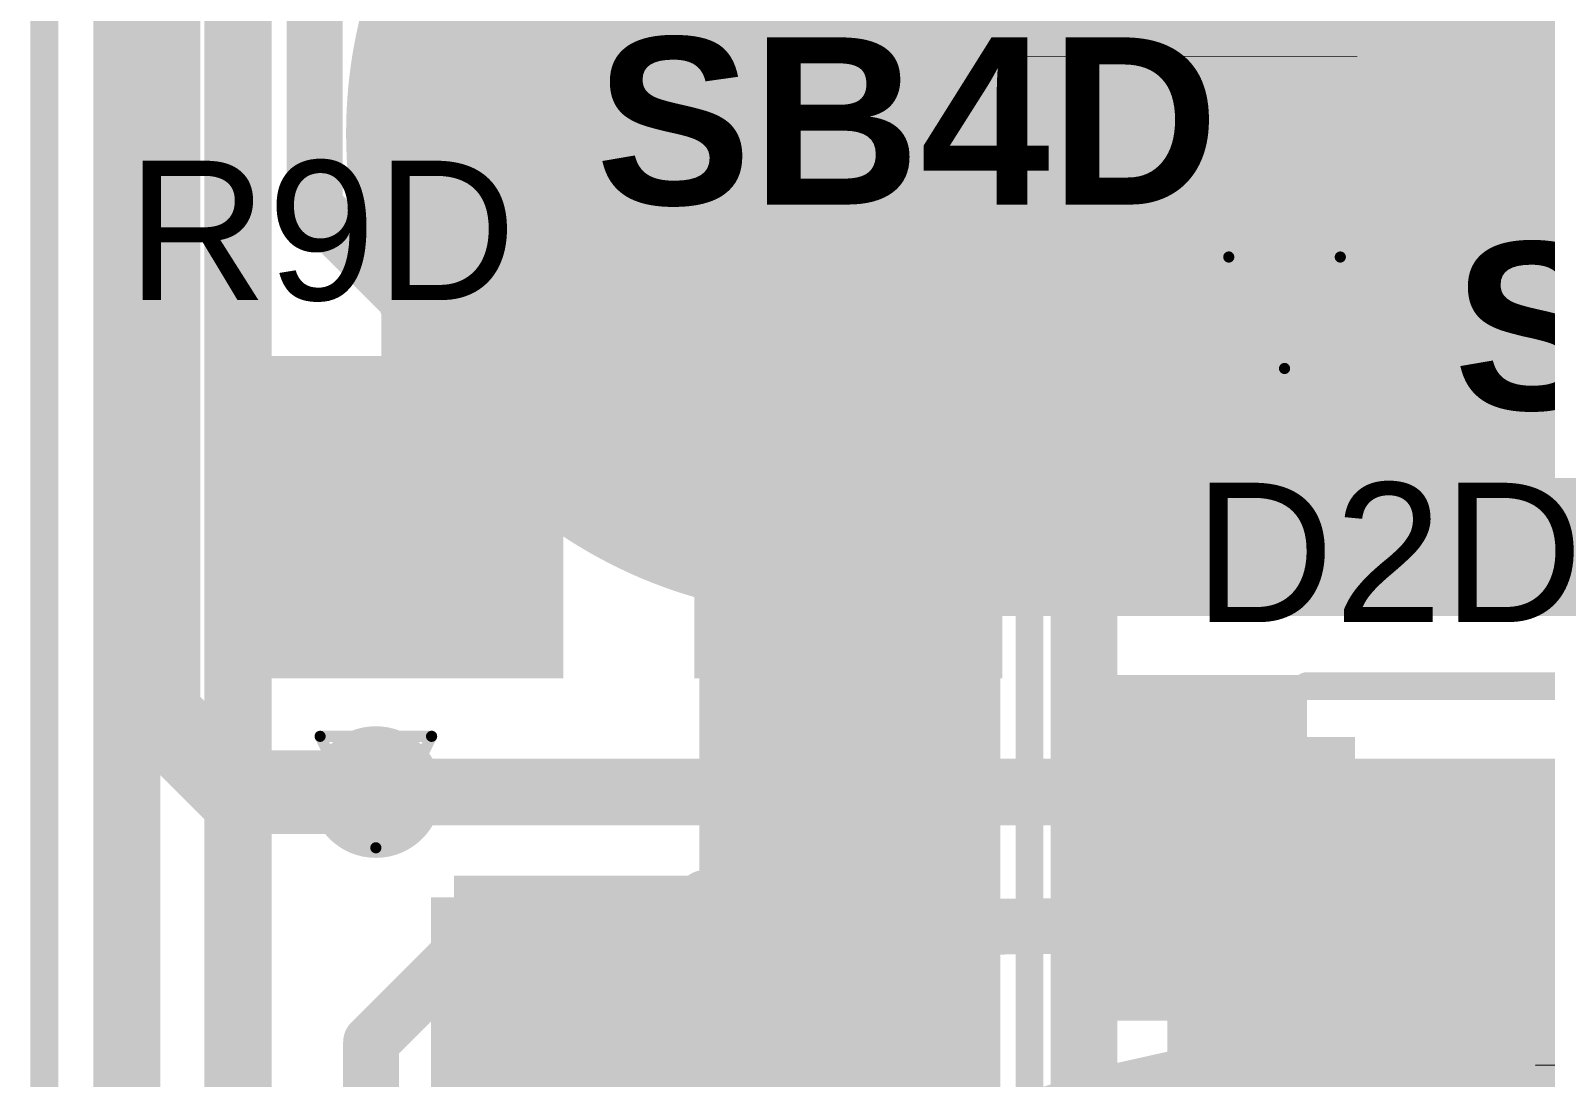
# Model space of a CAD drawing. Header units: inches. Extents: x -3.9 to 9.5, y -7 to 2.6.
# Drawn here: x -0.1086 to 0.1632, y -5.022 to -4.8341 of the extents above; entities that cross this region are included whole.
import ezdxf

# ---------------------------------------------------------------- set-up
doc = ezdxf.new("R2010")
doc.units = ezdxf.units.IN
doc.header["$MEASUREMENT"] = 0
for name, color, linetype in [('Board Outline', 216, 'Continuous'), ('Bottom Layer', 5, 'Continuous'), ('Bottom Overlay', 54, 'Continuous'), ('Bottom Paste', 16, 'Continuous'), ('Bottom Solder', 6, 'Continuous'), ('Drill Drawing', 1, 'Continuous'), ('Top Layer', 1, 'Continuous'), ('Top Overlay', 2, 'Continuous'), ('Top Paste', 8, 'Continuous'), ('Top Solder', 216, 'Continuous'), ('Via Holes', 16, 'Continuous')]:
    doc.layers.add(name, color=color, linetype=linetype)
doc.styles.add('Arial', font='', dxfattribs={"height": 0.2})
doc.styles.add('Arial_Bold', font='', dxfattribs={"height": 0.2})
doc.styles.get('Arial').set_extended_font_data('Arial')
doc.styles.get('Arial_Bold').set_extended_font_data('Arial', bold=True)

# ---------------------------------------------------------------- blocks, each defined once
blk = doc.blocks.new('S______B______0402_80')
at = {"layer": 'Top Layer'}
for points in [[(-0.0275, -0.0125), (-0.0275, 0.0125), (-0.0095, 0.0125), (-0.0095, -0.0125)], [(0.0095, -0.0125), (0.0095, 0.0125), (0.0275, 0.0125), (0.0275, -0.0125)]]:
    blk.add_hatch(color=1, dxfattribs=at).paths.add_polyline_path(points)
at = {"layer": 'Top Paste'}
for points in [[(-0.0275, -0.0125), (-0.0275, 0.0125), (-0.0095, 0.0125), (-0.0095, -0.0125)], [(0.0095, -0.0125), (0.0095, 0.0125), (0.0275, 0.0125), (0.0275, -0.0125)]]:
    blk.add_hatch(color=8, dxfattribs=at).paths.add_polyline_path(points)
at = {"layer": 'Top Solder'}
for points in [[(-0.02967, -0.01467), (-0.02967, 0.01467), (-0.00733, 0.01467), (-0.00733, -0.01467)], [(0.00733, -0.01467), (0.00733, 0.01467), (0.02967, 0.01467), (0.02967, -0.01467)]]:
    blk.add_hatch(color=216, dxfattribs=at).paths.add_polyline_path(points)
at = {"layer": 'Top Overlay'}
for points in [[(-0.031, 0.016, 0.005, 0.005, 0), (-0.031, -0.016, 0.005, 0.005, 0)], [(0.031, 0.016, 0.005, 0.005, 0), (-0.031, 0.016, 0.005, 0.005, 0)], [(0.031, 0.016, 0.005, 0.005, 0), (0.031, -0.016, 0.005, 0.005, 0)], [(0.031, -0.016, 0.005, 0.005, 0), (-0.031, -0.016, 0.005, 0.005, 0)], [(0.032, -0.017, 0.000127, 0.000127, 0), (-0.032, -0.017, 0.000127, 0.000127, 0)]]:
    blk.add_lwpolyline(points, format="xyseb", dxfattribs=at)
for points in [[(-0.03225, 0.016, 0.0025, 0.0025, 1), (-0.02975, 0.016, 0.0025, 0.0025, 1)], [(-0.03225, 0.016, 0.0025, 0.0025, 1), (-0.02975, 0.016, 0.0025, 0.0025, 1)], [(0.02975, 0.016, 0.0025, 0.0025, 1), (0.03225, 0.016, 0.0025, 0.0025, 1)], [(0.02975, 0.016, 0.0025, 0.0025, 1), (0.03225, 0.016, 0.0025, 0.0025, 1)], [(-0.03225, -0.016, 0.0025, 0.0025, 1), (-0.02975, -0.016, 0.0025, 0.0025, 1)], [(-0.03225, -0.016, 0.0025, 0.0025, 1), (-0.02975, -0.016, 0.0025, 0.0025, 1)], [(0.02975, -0.016, 0.0025, 0.0025, 1), (0.03225, -0.016, 0.0025, 0.0025, 1)], [(0.02975, -0.016, 0.0025, 0.0025, 1), (0.03225, -0.016, 0.0025, 0.0025, 1)], [(-0.03203, -0.017, 0.0000635, 0.0000635, 1), (-0.03197, -0.017, 0.0000635, 0.0000635, 1)], [(0.03197, -0.017, 0.0000635, 0.0000635, 1), (0.03203, -0.017, 0.0000635, 0.0000635, 1)]]:
    blk.add_lwpolyline(points, format="xyseb", close=True, dxfattribs=at)
blk = doc.blocks.new('TC33X_2_104E__122')
at = {"layer": 'Top Layer'}
for points in [[(0.00787, 0.12992), (0.07087, 0.12992), (0.07087, 0.07087), (0.00787, 0.07087)], [(-0.02362, 0.02362), (0.02362, 0.02362), (0.02362, -0.02362), (-0.02362, -0.02362)], [(0.05512, 0.02362), (0.10236, 0.02362), (0.10236, -0.02362), (0.05512, -0.02362)]]:
    blk.add_hatch(color=1, dxfattribs=at).paths.add_polyline_path(points)
at = {"layer": 'Top Paste'}
for points in [[(0.00787, 0.12992), (0.07087, 0.12992), (0.07087, 0.07087), (0.00787, 0.07087)], [(-0.02362, 0.02362), (0.02362, 0.02362), (0.02362, -0.02362), (-0.02362, -0.02362)], [(0.05512, 0.02362), (0.10236, 0.02362), (0.10236, -0.02362), (0.05512, -0.02362)]]:
    blk.add_hatch(color=8, dxfattribs=at).paths.add_polyline_path(points)
at = {"layer": 'Top Solder'}
for points in [[(0.00387, 0.13392), (0.07487, 0.13392), (0.07487, 0.06687), (0.00387, 0.06687)], [(-0.02762, 0.02762), (0.02762, 0.02762), (0.02762, -0.02762), (-0.02762, -0.02762)], [(0.05112, 0.02762), (0.10636, 0.02762), (0.10636, -0.02762), (0.05112, -0.02762)]]:
    blk.add_hatch(color=216, dxfattribs=at).paths.add_polyline_path(points)
at = {"layer": 'Top Overlay'}
for points in [[(-0.02063, 0.1242, 0.005, 0.005, 0), (-0.03252, 0.11231, 0.005, 0.005, 0)], [(-0.00063, 0.1242, 0.005, 0.005, 0), (-0.02063, 0.1242, 0.005, 0.005, 0)], [(0.09937, 0.1242, 0.005, 0.005, 0), (0.07937, 0.1242, 0.005, 0.005, 0)], [(0.11126, 0.11231, 0.005, 0.005, 0), (0.09937, 0.1242, 0.005, 0.005, 0)], [(-0.03252, 0.11231, 0.005, 0.005, 0), (-0.03252, -0.02776, 0.005, 0.005, 0)], [(0.11126, 0.11231, 0.005, 0.005, 0), (0.11126, -0.02776, 0.005, 0.005, 0)], [(-0.038, -0.005, 0.005, 0.005, 0), (-0.043, 0, 0.005, 0.005, 0)], [(-0.043, 0, 0.005, 0.005, 0), (-0.043, -0.01, 0.005, 0.005, 0)], [(-0.038, -0.005, 0.005, 0.005, 0), (-0.043, -0.01, 0.005, 0.005, 0)], [(0.11126, -0.02776, 0.005, 0.005, 0), (-0.03252, -0.02776, 0.005, 0.005, 0)]]:
    blk.add_lwpolyline(points, format="xyseb", dxfattribs=at)
for points in [[(-0.02188, 0.1242, 0.0025, 0.0025, 1), (-0.01938, 0.1242, 0.0025, 0.0025, 1)], [(-0.02188, 0.1242, 0.0025, 0.0025, 1), (-0.01938, 0.1242, 0.0025, 0.0025, 1)], [(-0.00188, 0.1242, 0.0025, 0.0025, 1), (0.00062, 0.1242, 0.0025, 0.0025, 1)], [(0.07812, 0.1242, 0.0025, 0.0025, 1), (0.08062, 0.1242, 0.0025, 0.0025, 1)], [(0.09812, 0.1242, 0.0025, 0.0025, 1), (0.10062, 0.1242, 0.0025, 0.0025, 1)], [(0.09812, 0.1242, 0.0025, 0.0025, 1), (0.10062, 0.1242, 0.0025, 0.0025, 1)], [(-0.03377, 0.11231, 0.0025, 0.0025, 1), (-0.03127, 0.11231, 0.0025, 0.0025, 1)], [(-0.03377, 0.11231, 0.0025, 0.0025, 1), (-0.03127, 0.11231, 0.0025, 0.0025, 1)], [(0.11001, 0.11231, 0.0025, 0.0025, 1), (0.11251, 0.11231, 0.0025, 0.0025, 1)], [(0.11001, 0.11231, 0.0025, 0.0025, 1), (0.11251, 0.11231, 0.0025, 0.0025, 1)], [(-0.04425, 0, 0.0025, 0.0025, 1), (-0.04175, 0, 0.0025, 0.0025, 1)], [(-0.04425, 0, 0.0025, 0.0025, 1), (-0.04175, 0, 0.0025, 0.0025, 1)], [(-0.03925, -0.005, 0.0025, 0.0025, 1), (-0.03675, -0.005, 0.0025, 0.0025, 1)], [(-0.03925, -0.005, 0.0025, 0.0025, 1), (-0.03675, -0.005, 0.0025, 0.0025, 1)], [(-0.04425, -0.01, 0.0025, 0.0025, 1), (-0.04175, -0.01, 0.0025, 0.0025, 1)], [(-0.04425, -0.01, 0.0025, 0.0025, 1), (-0.04175, -0.01, 0.0025, 0.0025, 1)], [(-0.03377, -0.02776, 0.0025, 0.0025, 1), (-0.03127, -0.02776, 0.0025, 0.0025, 1)], [(-0.03377, -0.02776, 0.0025, 0.0025, 1), (-0.03127, -0.02776, 0.0025, 0.0025, 1)], [(0.11001, -0.02776, 0.0025, 0.0025, 1), (0.11251, -0.02776, 0.0025, 0.0025, 1)], [(0.11001, -0.02776, 0.0025, 0.0025, 1), (0.11251, -0.02776, 0.0025, 0.0025, 1)]]:
    blk.add_lwpolyline(points, format="xyseb", close=True, dxfattribs=at)
blk = doc.blocks.new('R___0402_150')
at = {"layer": 'Top Layer'}
for points in [[(-0.0275, -0.0125), (-0.0275, 0.0125), (-0.0095, 0.0125), (-0.0095, -0.0125)], [(0.0095, -0.0125), (0.0095, 0.0125), (0.0275, 0.0125), (0.0275, -0.0125)]]:
    blk.add_hatch(color=1, dxfattribs=at).paths.add_polyline_path(points)
at = {"layer": 'Top Paste'}
for points in [[(-0.0275, -0.0125), (-0.0275, 0.0125), (-0.0095, 0.0125), (-0.0095, -0.0125)], [(0.0095, -0.0125), (0.0095, 0.0125), (0.0275, 0.0125), (0.0275, -0.0125)]]:
    blk.add_hatch(color=8, dxfattribs=at).paths.add_polyline_path(points)
at = {"layer": 'Top Solder'}
for points in [[(-0.02967, -0.01467), (-0.02967, 0.01467), (-0.00733, 0.01467), (-0.00733, -0.01467)], [(0.00733, -0.01467), (0.00733, 0.01467), (0.02967, 0.01467), (0.02967, -0.01467)]]:
    blk.add_hatch(color=216, dxfattribs=at).paths.add_polyline_path(points)
at = {"layer": 'Top Overlay'}
for points in [[(-0.031, 0.016, 0.005, 0.005, 0), (-0.031, -0.016, 0.005, 0.005, 0)], [(0.031, 0.016, 0.005, 0.005, 0), (-0.031, 0.016, 0.005, 0.005, 0)], [(0.031, 0.016, 0.005, 0.005, 0), (0.031, -0.016, 0.005, 0.005, 0)], [(0.031, -0.016, 0.005, 0.005, 0), (-0.031, -0.016, 0.005, 0.005, 0)], [(0.032, -0.017, 0.000127, 0.000127, 0), (-0.032, -0.017, 0.000127, 0.000127, 0)]]:
    blk.add_lwpolyline(points, format="xyseb", dxfattribs=at)
for points in [[(-0.03225, 0.016, 0.0025, 0.0025, 1), (-0.02975, 0.016, 0.0025, 0.0025, 1)], [(-0.03225, 0.016, 0.0025, 0.0025, 1), (-0.02975, 0.016, 0.0025, 0.0025, 1)], [(0.02975, 0.016, 0.0025, 0.0025, 1), (0.03225, 0.016, 0.0025, 0.0025, 1)], [(0.02975, 0.016, 0.0025, 0.0025, 1), (0.03225, 0.016, 0.0025, 0.0025, 1)], [(-0.03225, -0.016, 0.0025, 0.0025, 1), (-0.02975, -0.016, 0.0025, 0.0025, 1)], [(-0.03225, -0.016, 0.0025, 0.0025, 1), (-0.02975, -0.016, 0.0025, 0.0025, 1)], [(0.02975, -0.016, 0.0025, 0.0025, 1), (0.03225, -0.016, 0.0025, 0.0025, 1)], [(0.02975, -0.016, 0.0025, 0.0025, 1), (0.03225, -0.016, 0.0025, 0.0025, 1)], [(-0.03203, -0.017, 0.0000635, 0.0000635, 1), (-0.03197, -0.017, 0.0000635, 0.0000635, 1)], [(0.03197, -0.017, 0.0000635, 0.0000635, 1), (0.03203, -0.017, 0.0000635, 0.0000635, 1)]]:
    blk.add_lwpolyline(points, format="xyseb", close=True, dxfattribs=at)
blk = doc.blocks.new('_EMG________B_199')
at = {"layer": 'Bottom Layer'}
h = blk.add_hatch(color=5, dxfattribs=at)
edge = h.paths.add_edge_path()
edge.add_arc((-0.11417, 0.0005), 0.08268, 90, 270)
edge.add_line((-0.11417, -0.08217), (0.11417, -0.08217))
edge.add_arc((0.11417, 0.0005), 0.08268, 270, 450)
edge.add_line((0.11417, 0.08318), (-0.11417, 0.08318))
at = {"layer": 'Bottom Paste'}
h = blk.add_hatch(color=16, dxfattribs=at)
edge = h.paths.add_edge_path()
edge.add_arc((-0.11417, 0.0005), 0.08268, 90, 270)
edge.add_line((-0.11417, -0.08217), (0.11417, -0.08217))
edge.add_arc((0.11417, 0.0005), 0.08268, 270, 450)
edge.add_line((0.11417, 0.08318), (-0.11417, 0.08318))
at = {"layer": 'Bottom Solder'}
h = blk.add_hatch(color=6, dxfattribs=at)
edge = h.paths.add_edge_path()
edge.add_arc((-0.11417, 0.0005), 0.08668, 90, 270)
edge.add_line((-0.11417, -0.08617), (0.11417, -0.08617))
edge.add_arc((0.11417, 0.0005), 0.08668, 270, 450)
edge.add_line((0.11417, 0.08718), (-0.11417, 0.08718))
at = {"layer": 'Bottom Overlay'}
blk.add_lwpolyline([(-0.22375, -0.43172, 0.005, 0.005, 0), (-0.22375, 0.43172, 0.005, 0.005, 0)], format="xyseb", dxfattribs=at)
blk = doc.blocks.new('SOD_323_213')
at = {"layer": 'Top Layer'}
for points in [[(-0.02953, -0.01772), (-0.06102, -0.01772), (-0.06102, 0.01772), (-0.02953, 0.01772)], [(0.06102, -0.01772), (0.02953, -0.01772), (0.02953, 0.01772), (0.06102, 0.01772)]]:
    blk.add_hatch(color=1, dxfattribs=at).paths.add_polyline_path(points)
at = {"layer": 'Top Overlay'}
for points in [[(-0.079, 0.019), (-0.036, 0.019), (-0.036, 0.031), (-0.079, 0.031)], [(-0.079, -0.02), (-0.062, -0.02), (-0.062, 0.02), (-0.079, 0.02)], [(-0.079, -0.031), (-0.036, -0.031), (-0.036, -0.019), (-0.079, -0.019)]]:
    blk.add_hatch(color=2, dxfattribs=at).paths.add_polyline_path(points)
at = {"layer": 'Top Paste'}
for points in [[(-0.02953, -0.01772), (-0.06102, -0.01772), (-0.06102, 0.01772), (-0.02953, 0.01772)], [(0.06102, -0.01772), (0.02953, -0.01772), (0.02953, 0.01772), (0.06102, 0.01772)]]:
    blk.add_hatch(color=8, dxfattribs=at).paths.add_polyline_path(points)
at = {"layer": 'Top Solder'}
for points in [[(-0.02736, -0.01988), (-0.06319, -0.01988), (-0.06319, 0.01988), (-0.02736, 0.01988)], [(0.06319, -0.01988), (0.02736, -0.01988), (0.02736, 0.01988), (0.06319, 0.01988)]]:
    blk.add_hatch(color=216, dxfattribs=at).paths.add_polyline_path(points)
at = {"layer": 'Top Overlay'}
for points in [[(-0.036, 0.029, 0.005, 0.005, 0), (0.037, 0.029, 0.005, 0.005, 0)], [(0.037, 0.022, 0.005, 0.005, 0), (0.037, 0.029, 0.005, 0.005, 0)], [(0.037, -0.029, 0.005, 0.005, 0), (0.037, -0.022, 0.005, 0.005, 0)], [(-0.036, -0.029, 0.005, 0.005, 0), (0.037, -0.029, 0.005, 0.005, 0)]]:
    blk.add_lwpolyline(points, format="xyseb", dxfattribs=at)
for points in [[(-0.03725, 0.029, 0.0025, 0.0025, 1), (-0.03475, 0.029, 0.0025, 0.0025, 1)], [(0.03575, 0.029, 0.0025, 0.0025, 1), (0.03825, 0.029, 0.0025, 0.0025, 1)], [(0.03575, 0.029, 0.0025, 0.0025, 1), (0.03825, 0.029, 0.0025, 0.0025, 1)], [(0.03575, 0.022, 0.0025, 0.0025, 1), (0.03825, 0.022, 0.0025, 0.0025, 1)], [(0.03575, -0.022, 0.0025, 0.0025, 1), (0.03825, -0.022, 0.0025, 0.0025, 1)], [(-0.03725, -0.029, 0.0025, 0.0025, 1), (-0.03475, -0.029, 0.0025, 0.0025, 1)], [(0.03575, -0.029, 0.0025, 0.0025, 1), (0.03825, -0.029, 0.0025, 0.0025, 1)], [(0.03575, -0.029, 0.0025, 0.0025, 1), (0.03825, -0.029, 0.0025, 0.0025, 1)]]:
    blk.add_lwpolyline(points, format="xyseb", close=True, dxfattribs=at)

msp = doc.modelspace()

# ---------------------------------------------------------------- hatches: boundary and pattern name
at = {"layer": 'Bottom Layer'}
h = msp.add_hatch(color=5, dxfattribs=at)
edge = h.paths.add_edge_path()
edge.add_arc((0.11635, -4.88478), 0.01181, 0, 360)
h = msp.add_hatch(color=5, dxfattribs=at)
edge = h.paths.add_edge_path()
edge.add_arc((-0.04665, -4.97078), 0.01181, 0, 360)
at = {"layer": 'Top Layer'}
for points in [[(-0.01865, -4.85878), (0.05235, -4.85878), (0.05235, -4.79778), (-0.01865, -4.79778)], [(0.01135, -5.05278), (0.06535, -5.05278), (0.06535, -4.89178), (0.01135, -4.89178)], [(0.09535, -5.05078), (0.17535, -5.05078), (0.17535, -4.96478), (0.09535, -4.96478)], [(-0.03265, -5.03978), (0.03035, -5.03978), (0.03035, -4.98578), (-0.03265, -4.98578)]]:
    msp.add_hatch(color=1, dxfattribs=at).paths.add_polyline_path(points)
h = msp.add_hatch(color=1, dxfattribs=at)
edge = h.paths.add_edge_path()
edge.add_arc((0.11635, -4.88478), 0.01181, 0, 360)
h = msp.add_hatch(color=1, dxfattribs=at)
edge = h.paths.add_edge_path()
edge.add_arc((-0.04665, -4.97078), 0.01181, 0, 360)
at = {"layer": 'Via Holes'}
h = msp.add_hatch(color=7, dxfattribs=at)
edge = h.paths.add_edge_path()
edge.add_arc((0.11635, -4.88478), 0.00591, 0, 360)
h = msp.add_hatch(color=7, dxfattribs=at)
edge = h.paths.add_edge_path()
edge.add_arc((-0.04665, -4.97078), 0.00591, 0, 360)

# ---------------------------------------------------------------- linework, layer by layer
at = {"layer": 'Board Outline'}
msp.add_lwpolyline([(-0.10614, -5.28378, 0.005, 0.005, 0), (-0.10613, -4.42332, 0.005, 0.005, 0)], format="xyseb", dxfattribs=at)
at = {"layer": 'Bottom Layer'}
for points in [[(-0.09133, -5.22328, 0.012, 0.012, 0), (-0.09133, -4.66086, 0.012, 0.012, 0)], [(-0.07033, -5.1251, 0.01, 0.01, 0), (-0.07033, -4.79596, 0.01, 0.01, 0)], [(-0.04665, -4.97078, 0.012, 0.012, 0), (0.22435, -4.97078, 0.012, 0.012, 0)], [(-0.04752, -5.01565, 0.01, 0.01, 0), (-0.02761, -4.99574, 0.01, 0.01, 0)], [(-0.02761, -4.99574, 0.01, 0.01, 0), (0.22011, -4.99359, 0.01, 0.01, 0)], [(-0.04752, -5.01565, 0.01, 0.01, 0), (-0.04752, -5.0627, 0.01, 0.01, 0)], [(-0.02265, -5.09928, 0.02, 0.02, -1.34747), (0.20885, -5.46541, 0.02, 0.02, 0)]]:
    msp.add_lwpolyline(points, format="xyseb", dxfattribs=at)
for points in [[(-0.04965, -4.97078, 0.006, 0.006, 1), (-0.04365, -4.97078, 0.006, 0.006, 1)], [(-0.03011, -4.99574, 0.005, 0.005, 1), (-0.02511, -4.99574, 0.005, 0.005, 1)], [(-0.03011, -4.99574, 0.005, 0.005, 1), (-0.02511, -4.99574, 0.005, 0.005, 1)], [(-0.05002, -5.01565, 0.005, 0.005, 1), (-0.04502, -5.01565, 0.005, 0.005, 1)], [(-0.05002, -5.01565, 0.005, 0.005, 1), (-0.04502, -5.01565, 0.005, 0.005, 1)]]:
    msp.add_lwpolyline(points, format="xyseb", close=True, dxfattribs=at)
at = {"layer": 'Drill Drawing'}
for points in [[(0.10635, -4.87478, 0.002, 0.002, 0), (0.12635, -4.87478, 0.002, 0.002, 0)], [(0.10635, -4.87478, 0.002, 0.002, 0), (0.11635, -4.89478, 0.002, 0.002, 0)], [(0.11635, -4.89478, 0.002, 0.002, 0), (0.12635, -4.87478, 0.002, 0.002, 0)], [(-0.05665, -4.96078, 0.002, 0.002, 0), (-0.03665, -4.96078, 0.002, 0.002, 0)], [(-0.05665, -4.96078, 0.002, 0.002, 0), (-0.04665, -4.98078, 0.002, 0.002, 0)], [(-0.04665, -4.98078, 0.002, 0.002, 0), (-0.03665, -4.96078, 0.002, 0.002, 0)]]:
    msp.add_lwpolyline(points, format="xyseb", dxfattribs=at)
for points in [[(0.10585, -4.87478, 0.001, 0.001, 1), (0.10685, -4.87478, 0.001, 0.001, 1)], [(0.10585, -4.87478, 0.001, 0.001, 1), (0.10685, -4.87478, 0.001, 0.001, 1)], [(0.12585, -4.87478, 0.001, 0.001, 1), (0.12685, -4.87478, 0.001, 0.001, 1)], [(0.12585, -4.87478, 0.001, 0.001, 1), (0.12685, -4.87478, 0.001, 0.001, 1)], [(0.11585, -4.89478, 0.001, 0.001, 1), (0.11685, -4.89478, 0.001, 0.001, 1)], [(0.11585, -4.89478, 0.001, 0.001, 1), (0.11685, -4.89478, 0.001, 0.001, 1)], [(-0.05715, -4.96078, 0.001, 0.001, 1), (-0.05615, -4.96078, 0.001, 0.001, 1)], [(-0.05715, -4.96078, 0.001, 0.001, 1), (-0.05615, -4.96078, 0.001, 0.001, 1)], [(-0.03715, -4.96078, 0.001, 0.001, 1), (-0.03615, -4.96078, 0.001, 0.001, 1)], [(-0.03715, -4.96078, 0.001, 0.001, 1), (-0.03615, -4.96078, 0.001, 0.001, 1)], [(-0.04715, -4.98078, 0.001, 0.001, 1), (-0.04615, -4.98078, 0.001, 0.001, 1)], [(-0.04715, -4.98078, 0.001, 0.001, 1), (-0.04615, -4.98078, 0.001, 0.001, 1)]]:
    msp.add_lwpolyline(points, format="xyseb", close=True, dxfattribs=at)
at = {"layer": 'Top Layer'}
for points in [[(-0.08565, -4.95678, 0.015, 0.015, 0), (-0.08565, -4.62278, 0.015, 0.015, 0)], [(0.07885, -4.85578, 0.015, 0.015, 0), (0.07885, -4.79828, 0.015, 0.015, 0)], [(-0.05763, -4.86578, 0.01, 0.01, 0), (-0.05763, -4.81776, 0.01, 0.01, 0)], [(0.01537, -4.82828, 0.01, 0.01, 0), (0.03809, -4.851, 0.01, 0.01, 0)], [(0.03809, -4.92278, 0.022, 0.022, 0), (0.03809, -4.851, 0.022, 0.022, 0)], [(0.08037, -5.08678, 0.012, 0.012, 0), (0.08037, -4.86078, 0.012, 0.012, 0)], [(0.11635, -4.88478, 0.012, 0.012, 0), (0.11635, -4.85828, 0.012, 0.012, 0)], [(-0.05763, -4.86578, 0.01, 0.01, 0), (-0.04065, -4.88276, 0.01, 0.01, 0)], [(-0.04065, -4.92278, 0.01, 0.01, 0), (-0.04065, -4.88276, 0.01, 0.01, 0)], [(0.02137, -4.9395, 0.01, 0.01, 0), (0.03809, -4.92278, 0.01, 0.01, 0)], [(0.02137, -4.97278, 0.01, 0.01, 0), (0.02137, -4.9395, 0.01, 0.01, 0)], [(-0.08565, -4.95678, 0.015, 0.015, 0), (-0.07165, -4.97078, 0.015, 0.015, 0)], [(-0.07165, -4.97078, 0.015, 0.015, 0), (-0.04665, -4.97078, 0.015, 0.015, 0)], [(0.11519, -4.98278, 0.01, 0.01, 0), (0.12335, -4.97462, 0.01, 0.01, 0)], [(0.12335, -4.9787, 0.01, 0.01, 0), (0.12335, -4.97462, 0.01, 0.01, 0)], [(-0.00165, -5.00378, 0.01, 0.01, 0), (0.01235, -4.98978, 0.01, 0.01, 0)], [(-0.026, -5.00378, 0.01, 0.01, 0), (-0.00165, -5.00378, 0.01, 0.01, 0)]]:
    msp.add_lwpolyline(points, format="xyseb", dxfattribs=at)
for points in [[(0.03259, -4.851, 0.011, 0.011, 1), (0.04359, -4.851, 0.011, 0.011, 1)], [(0.03559, -4.851, 0.005, 0.005, 1), (0.04059, -4.851, 0.005, 0.005, 1)], [(0.0751, -4.85578, 0.0075, 0.0075, 1), (0.0826, -4.85578, 0.0075, 0.0075, 1)], [(0.07737, -4.86078, 0.006, 0.006, 1), (0.08337, -4.86078, 0.006, 0.006, 1)], [(0.11335, -4.85828, 0.006, 0.006, 1), (0.11935, -4.85828, 0.006, 0.006, 1)], [(-0.06013, -4.86578, 0.005, 0.005, 1), (-0.05513, -4.86578, 0.005, 0.005, 1)], [(-0.06013, -4.86578, 0.005, 0.005, 1), (-0.05513, -4.86578, 0.005, 0.005, 1)], [(-0.04315, -4.88276, 0.005, 0.005, 1), (-0.03815, -4.88276, 0.005, 0.005, 1)], [(-0.04315, -4.88276, 0.005, 0.005, 1), (-0.03815, -4.88276, 0.005, 0.005, 1)], [(0.11335, -4.88478, 0.006, 0.006, 1), (0.11935, -4.88478, 0.006, 0.006, 1)], [(0.03259, -4.92278, 0.011, 0.011, 1), (0.04359, -4.92278, 0.011, 0.011, 1)], [(-0.04315, -4.92278, 0.005, 0.005, 1), (-0.03815, -4.92278, 0.005, 0.005, 1)], [(0.03559, -4.92278, 0.005, 0.005, 1), (0.04059, -4.92278, 0.005, 0.005, 1)], [(0.01887, -4.9395, 0.005, 0.005, 1), (0.02387, -4.9395, 0.005, 0.005, 1)], [(0.01887, -4.9395, 0.005, 0.005, 1), (0.02387, -4.9395, 0.005, 0.005, 1)], [(-0.0894, -4.95678, 0.0075, 0.0075, 1), (-0.0819, -4.95678, 0.0075, 0.0075, 1)], [(-0.0894, -4.95678, 0.0075, 0.0075, 1), (-0.0819, -4.95678, 0.0075, 0.0075, 1)], [(-0.0754, -4.97078, 0.0075, 0.0075, 1), (-0.0679, -4.97078, 0.0075, 0.0075, 1)], [(-0.0754, -4.97078, 0.0075, 0.0075, 1), (-0.0679, -4.97078, 0.0075, 0.0075, 1)], [(-0.0504, -4.97078, 0.0075, 0.0075, 1), (-0.0429, -4.97078, 0.0075, 0.0075, 1)], [(0.01887, -4.97278, 0.005, 0.005, 1), (0.02387, -4.97278, 0.005, 0.005, 1)], [(0.12085, -4.97462, 0.005, 0.005, 1), (0.12585, -4.97462, 0.005, 0.005, 1)], [(0.12085, -4.97462, 0.005, 0.005, 1), (0.12585, -4.97462, 0.005, 0.005, 1)], [(0.12085, -4.9787, 0.005, 0.005, 1), (0.12585, -4.9787, 0.005, 0.005, 1)], [(0.11269, -4.98278, 0.005, 0.005, 1), (0.11769, -4.98278, 0.005, 0.005, 1)], [(0.00985, -4.98978, 0.005, 0.005, 1), (0.01485, -4.98978, 0.005, 0.005, 1)], [(-0.0285, -5.00378, 0.005, 0.005, 1), (-0.0235, -5.00378, 0.005, 0.005, 1)], [(-0.00415, -5.00378, 0.005, 0.005, 1), (0.00085, -5.00378, 0.005, 0.005, 1)], [(-0.00415, -5.00378, 0.005, 0.005, 1), (0.00085, -5.00378, 0.005, 0.005, 1)]]:
    msp.add_lwpolyline(points, format="xyseb", close=True, dxfattribs=at)

# ---------------------------------------------------------------- block references
for name, p in [('_EMG________B_199', (0.14886, -4.85305)), ('SOD_323_213', (0.15635, -4.98078))]:
    msp.add_blockref(name, p)
at = {"rotation": 180}
for name, p in [('S______B______0402_80', (0.09735, -4.85578)), ('TC33X_2_104E__122', (0.03809, -4.92278)), ('R___0402_150', (0.19335, -5.03678))]:
    msp.add_blockref(name, p, dxfattribs=at)

# ---------------------------------------------------------------- texts
at = {"layer": 'Top Overlay'}
for s, height, style, p in [('SB4D', 0.03, 'Arial_Bold', (-0.00723, -4.86537)), ('R9D', 0.025, 'Arial', (-0.09132, -4.8825)), ('SB3D', 0.03, 'Arial_Bold', (0.14668, -4.90216)), ('D2D', 0.025, 'Arial', (0.10003, -4.94028))]:
    msp.add_text(s, height=height, dxfattribs=dict(at, style=style)).set_placement(p)

doc.saveas('drawing.dxf')
